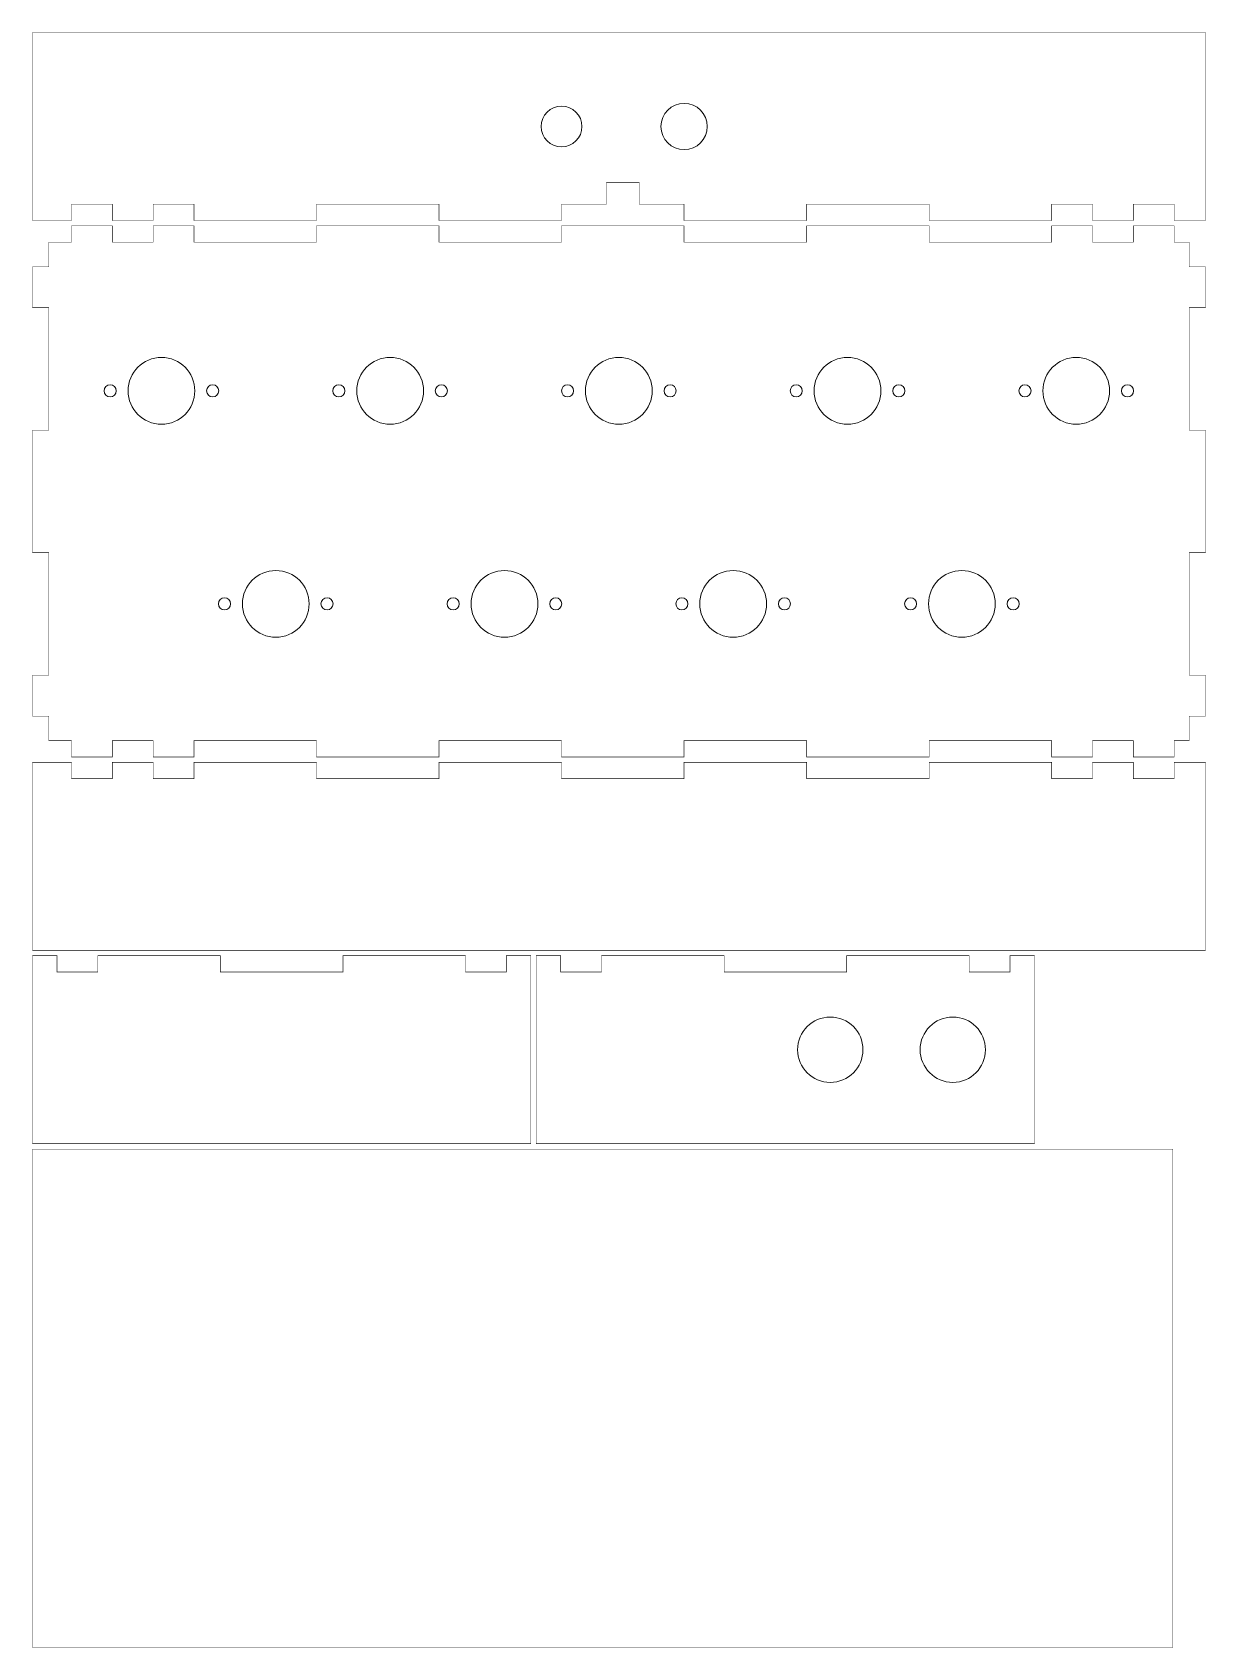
# Model space of a CAD drawing. Header units: millimetres. Extents: x 1 to 432, y -53 to 540.
import ezdxf

# ---------------------------------------------------------------- set-up
doc = ezdxf.new("R2010")
doc.units = ezdxf.units.MM
doc.linetypes.add('K5LT32768', pattern=[0])

msp = doc.modelspace()

# ---------------------------------------------------------------- linework, layer by layer
at = {"color": 7, "linetype": 'K5LT32768', "const_width": 0.18}
for points in [[(15.3, 471), (1, 471), (1, 540), (431.8, 540), (431.8, 471), (420.3, 471), (420.3, 477), (405.3, 477), (405.3, 471), (390.3, 471), (390.3, 477), (375.3, 477), (375.3, 471), (360.3, 471), (345.3, 471), (330.3, 471), (330.3, 477), (315.3, 477), (300.3, 477), (285.3, 477), (285.3, 471), (270.3, 471), (255.3, 471), (240.3, 471), (240.3, 477), (223.8, 477), (223.8, 485), (211.8, 485), (211.8, 477), (195.3, 477), (195.3, 471), (180.3, 471), (165.3, 471), (150.3, 471), (150.3, 477), (135.3, 477), (120.3, 477), (105.3, 477), (105.3, 471), (90.3, 471), (75.3, 471), (60.3, 471), (60.3, 477), (45.3, 477), (45.3, 471), (30.3, 471), (30.3, 477), (15.3, 477)], [(425.8, 280), (420.3, 280), (420.3, 274), (405.3, 274), (405.3, 280), (390.3, 280), (390.3, 274), (375.3, 274), (375.3, 280), (360.3, 280), (345.3, 280), (330.3, 280), (330.3, 274), (315.3, 274), (300.3, 274), (285.3, 274), (285.3, 280), (270.3, 280), (255.3, 280), (240.3, 280), (240.3, 274), (225.3, 274), (210.3, 274), (195.3, 274), (195.3, 280), (180.3, 280), (165.3, 280), (150.3, 280), (150.3, 274), (135.3, 274), (120.3, 274), (105.3, 274), (105.3, 280), (90.3, 280), (75.3, 280), (60.3, 280), (60.3, 274), (45.3, 274), (45.3, 280), (30.3, 280), (30.3, 274), (15.3, 274), (15.3, 280), (7, 280), (7, 289), (1, 289), (1, 304), (7, 304), (7, 319), (7, 334), (7, 349), (1, 349), (1, 364), (1, 379), (1, 394), (7, 394), (7, 409), (7, 424), (7, 439), (1, 439), (1, 454), (7, 454), (7, 463), (15.3, 463), (15.3, 469), (30.3, 469), (30.3, 463), (45.3, 463), (45.3, 469), (60.3, 469), (60.3, 463), (75.3, 463), (90.3, 463), (105.3, 463), (105.3, 469), (120.3, 469), (135.3, 469), (150.3, 469), (150.3, 463), (165.3, 463), (180.3, 463), (195.3, 463), (195.3, 469), (210.3, 469), (225.3, 469), (240.3, 469), (240.3, 463), (255.3, 463), (270.3, 463), (285.3, 463), (285.3, 469), (300.3, 469), (315.3, 469), (330.3, 469), (330.3, 463), (345.3, 463), (360.3, 463), (375.3, 463), (375.3, 469), (390.3, 469), (390.3, 463), (405.3, 463), (405.3, 469), (420.3, 469), (420.3, 463), (425.8, 463), (425.8, 454), (431.8, 454), (431.8, 439), (425.8, 439), (425.8, 424), (425.8, 409), (425.8, 394), (431.8, 394), (431.8, 379), (431.8, 364), (431.8, 349), (425.8, 349), (425.8, 334), (425.8, 319), (425.8, 304), (431.8, 304), (431.8, 289), (425.8, 289)], [(15.3, 272), (1, 272), (1, 203), (431.8, 203), (431.8, 272), (420.3, 272), (420.3, 266), (405.3, 266), (405.3, 272), (390.3, 272), (390.3, 266), (375.3, 266), (375.3, 272), (360.3, 272), (345.3, 272), (330.3, 272), (330.3, 266), (315.3, 266), (300.3, 266), (285.3, 266), (285.3, 272), (270.3, 272), (255.3, 272), (240.3, 272), (240.3, 266), (225.3, 266), (210.3, 266), (195.3, 266), (195.3, 272), (180.3, 272), (165.3, 272), (150.3, 272), (150.3, 266), (135.3, 266), (120.3, 266), (105.3, 266), (105.3, 272), (90.3, 272), (75.3, 272), (60.3, 272), (60.3, 266), (45.3, 266), (45.3, 272), (30.3, 272), (30.3, 266), (15.3, 266)], [(184, 201), (184, 132), (1, 132), (1, 201), (10, 201), (10, 195), (25, 195), (25, 201), (40, 201), (55, 201), (70, 201), (70, 195), (85, 195), (100, 195), (115, 195), (115, 201), (130, 201), (145, 201), (160, 201), (160, 195), (175, 195), (175, 201)], [(369, 201), (369, 132), (186, 132), (186, 201), (195, 201), (195, 195), (210, 195), (210, 201), (225, 201), (240, 201), (255, 201), (255, 195), (270, 195), (285, 195), (300, 195), (300, 201), (315, 201), (330, 201), (345, 201), (345, 195), (360, 195), (360, 201)], [(1, -53), (1, 130), (419.8, 130), (419.8, -53)]]:
    msp.add_lwpolyline(points, close=True, dxfattribs=at)
at = {"color": 7, "linetype": 'K5LT32768', "lineweight": 18}
for centre, radius in [((195.3, 505.5), 7.5), ((240.3, 505.5), 8.5), ((48.34, 408.44), 12.26), ((132.34, 408.44), 12.26), ((216.34, 408.44), 12.26), ((300.34, 408.44), 12.26), ((384.34, 408.44), 12.26), ((29.51, 408.44), 2.22), ((67.16, 408.44), 2.22), ((113.51, 408.44), 2.22), ((151.16, 408.44), 2.22), ((197.51, 408.44), 2.22), ((235.16, 408.44), 2.22), ((281.51, 408.44), 2.22), ((319.16, 408.44), 2.22), ((365.51, 408.44), 2.22), ((403.16, 408.44), 2.22), ((90.34, 330.2), 12.26), ((174.34, 330.2), 12.26), ((258.34, 330.2), 12.26), ((342.34, 330.2), 12.26), ((71.51, 330.2), 2.22), ((109.16, 330.2), 2.22), ((155.51, 330.2), 2.22), ((193.16, 330.2), 2.22), ((239.51, 330.2), 2.22), ((277.16, 330.2), 2.22), ((323.51, 330.2), 2.22), ((361.16, 330.2), 2.22), ((294, 166.5), 12), ((339, 166.5), 12)]:
    msp.add_circle(centre, radius, dxfattribs=at)

doc.saveas('drawing.dxf')
